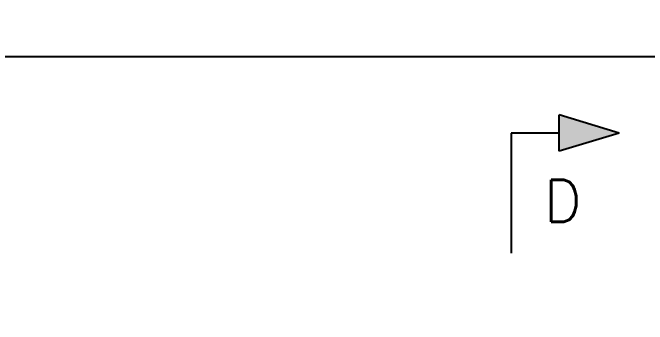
# Model space of a CAD drawing. Header units: metres. Extents: x 0 to 21025, y 0 to 14850.
# Drawn here: x 2506 to 3826, y 6444 to 7091 of the extents above; entities that cross this region are included whole.
import ezdxf
from ezdxf.enums import TextEntityAlignment as Align

# ---------------------------------------------------------------- set-up
doc = ezdxf.new("R2010")
doc.units = ezdxf.units.M
doc.header["$LTSCALE"] = 25
doc.layers.add('18_COTAS', color=7, linetype='Continuous')
doc.layers.add('GSB', color=7, linetype='Continuous')
doc.styles.add('R100', font='simplex.shx', dxfattribs={"height": 2.5})
doc.styles.add('R140', font='simplex.shx', dxfattribs={"height": 3.5})
doc.styles.add('ROMANS', font='ROMANS.SHX')
doc.dimstyles.new('25___1-25', dxfattribs={"dimscale": 25, "dimtxt": 2.5, "dimasz": 2, "dimexe": 1.5, "dimexo": 1, "dimgap": 0.5, "dimtad": 1, "dimzin": 12, "dimtxsty": 'ROMANS', "dimcen": 0, "dimclrd": 256, "dimclre": 256, "dimclrt": 3, "dimazin": 3, "dimtfac": 1, "dimtmove": 0, "dimatfit": 0, "dimfxl": 1, "dimlwd": -1, "dimlwe": -1, "dimarcsym": 0})

# ---------------------------------------------------------------- blocks, each defined once
blk = doc.blocks.new('*D13')
at = {"layer": '18_COTAS', "transparency": 16777216}
for p, q in [((2083.6, 6357.9), (2083.6, 7037.9)), ((6382.5, 6357.9), (6382.5, 7037.9)), ((2133.6, 7000.4), (6332.5, 7000.4))]:
    blk.add_line(p, q, dxfattribs=at)
for points in [[(2133.6, 7008.8), (2133.6, 6992.1), (2083.6, 7000.4)], [(6332.5, 7008.8), (6332.5, 6992.1), (6382.5, 7000.4)]]:
    blk.add_solid(points, dxfattribs=at)
at = {"layer": 'Defpoints', "color": 0, "transparency": 16777216}
for p in [(6382.5, 7000.4), (2083.6, 6332.9), (6382.5, 6332.9)]:
    blk.add_point(p, dxfattribs=at)
at = {"layer": '18_COTAS', "color": 3, "transparency": 16777216, "insert": (4233, 7050.1), "char_height": 62.5, "attachment_point": 5, "style": 'ROMANS'}
blk.add_mtext('4298,95', dxfattribs=at)
blk = doc.blocks.new('SIMB_CORTE_2')
at = {"layer": 'GSB'}
blk.add_hatch(color=2, dxfattribs=at).paths.add_polyline_path([(1.5, -4), (-1.5, -4), (0, -9)])
at = {"layer": 'GSB', "color": 1}
for p, q in [((0, -4), (0, 0)), ((0, 0), (10, 0)), ((0, -9), (-1.5, -4)), ((1.5, -4), (-1.5, -4)), ((0, -9), (1.5, -4))]:
    blk.add_line(p, q, dxfattribs=at)
at = {"layer": 'GSB', "color": 3, "style": 'R100'}
blk.add_attdef('XXXX', (-0.597, 1.573), '', height=2.5, dxfattribs=at)
at = {"layer": 'GSB', "color": 4, "style": 'R140'}
blk.add_attdef('A', text='', height=3.5, dxfattribs=at).set_placement((5.637, -4.293), align=Align.MIDDLE)

msp = doc.modelspace()

# ---------------------------------------------------------------- block references
at = {"layer": 'GSB'}
ref = msp.add_blockref('SIMB_CORTE_2', (3543.052, 6841.102), dxfattribs=dict(at, xscale=-24.99999999999972, yscale=24.99999999999972, zscale=24.99999999999972, rotation=89.99999999999993))
ref.add_attrib('A', 'D', dxfattribs={"color": 4, "height": 87.5, "style": 'R140'}).set_placement((3650.388, 6700.182), align=Align.MIDDLE)

# ---------------------------------------------------------------- dimensions: what is measured, and where the dimension line sits
at = {"layer": '18_COTAS'}
dim = msp.add_linear_dim(base=(6382.514, 7000.445), p1=(2083.564, 6332.865), p2=(6382.514, 6332.865), dimstyle='25___1-25', dxfattribs=at)
dim.commit()
dim.dimension.update_dxf_attribs({"geometry": '*D13', "text_midpoint": (4233.039, 7050.147)})

doc.saveas('drawing.dxf')
